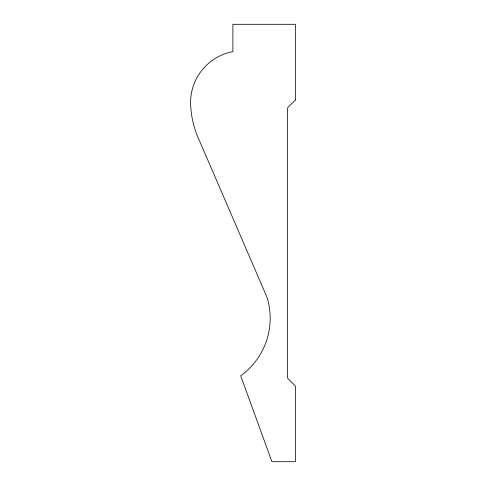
<?xml version="1.0" encoding="UTF-8"?>
<svg xmlns="http://www.w3.org/2000/svg" width="486" height="486" viewBox="0 0 486 486"><rect width="100%" height="100%" fill="white"/><g stroke="black" fill="none" stroke-linecap="round" stroke-linejoin="round"><path stroke-width="0.73" d="M295.367 99.995L287.56 107.807L287.56 378.193L295.367 386.005L295.367 461.7L271.935 461.7L240.692 375.781A70.877 70.877 0 0 0 267.057 297.414L200.098 142.173A94.97 94.97 0 0 1 190.634 104.709A51.795 51.795 0 0 1 232.885 51.638L232.885 24.3L295.367 24.3L295.367 99.995"/></g></svg>
